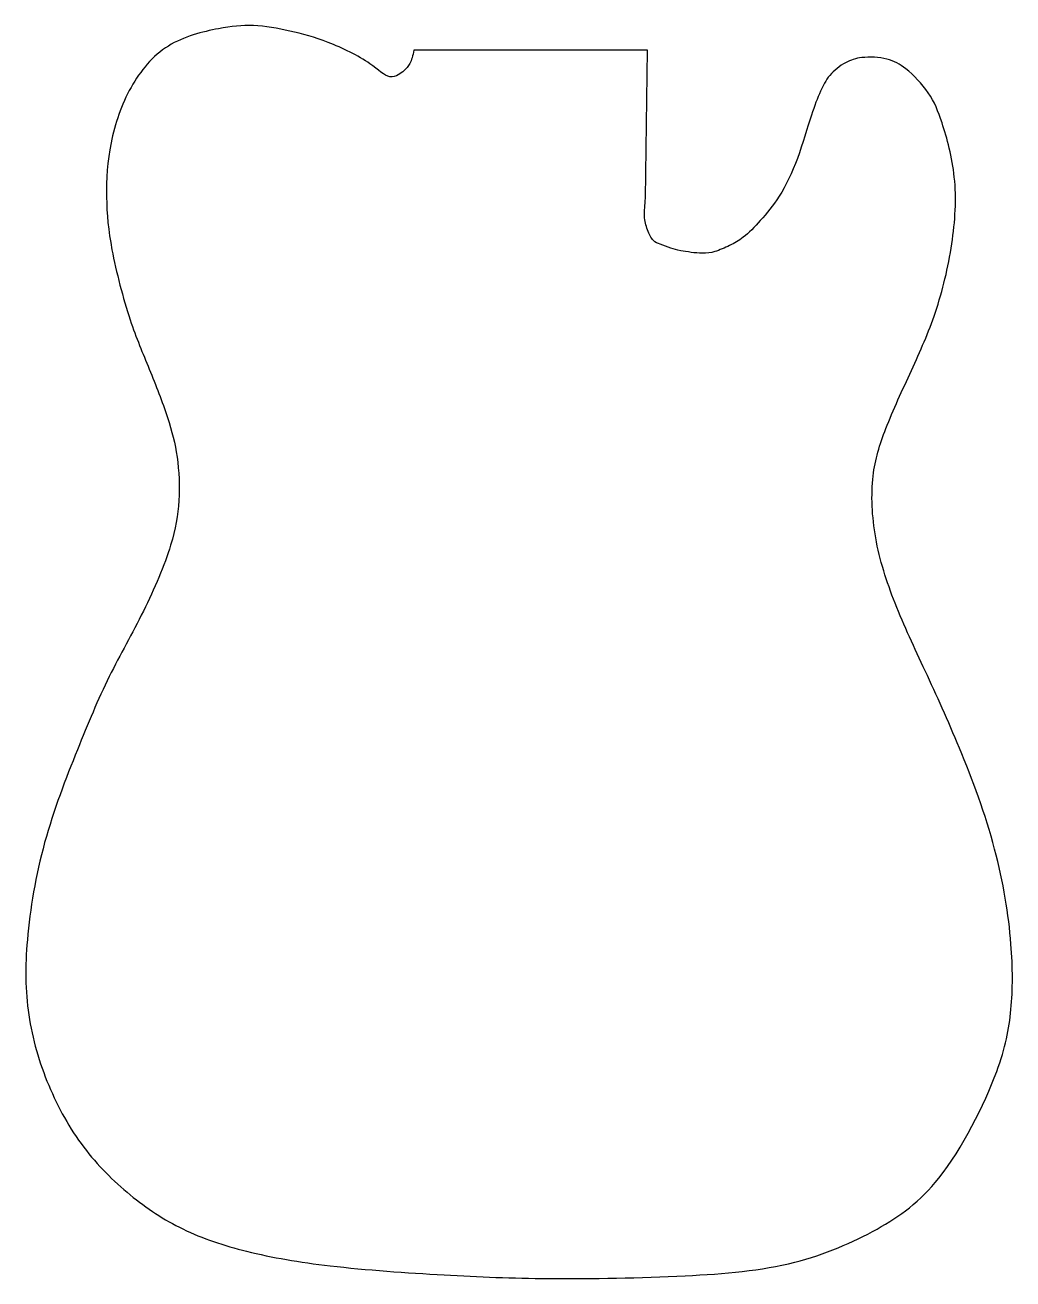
# Model space of a CAD drawing. Extents: x -349 to -106, y 9 to 316.
import ezdxf

# ---------------------------------------------------------------- set-up
doc = ezdxf.new("R2010")
doc.units = 0
doc.layers.add('MODELSKETCH_VISIBLE', color=7, linetype='CONTINUOUS')

msp = doc.modelspace()

# ---------------------------------------------------------------- linework, layer by layer
at = {"layer": 'MODELSKETCH_VISIBLE'}
for p, q in [((-195.93, 310.28), (-253.28, 310.28)), ((-196.46, 273.95), (-195.93, 310.28))]:
    msp.add_line(p, q, dxfattribs=at)
msp.add_open_spline([(-253.28, 310.28), (-253.5, 308.85), (-254.03, 307.04), (-255.58, 305.17), (-257.05, 304.2), (-259.53, 303.07), (-264.16, 307.63), (-274.32, 312.54), (-283.47, 315.07), (-292.74, 316.73), (-301.29, 315.75), (-314.46, 312.44), (-323.42, 301.48), (-328.16, 287.7), (-329, 274.08), (-327.74, 261.3), (-323.18, 243.89), (-318.25, 232.27), (-313.48, 220.19), (-311.03, 210.57), (-310.54, 199.42), (-312.46, 188.44), (-319.45, 172.1), (-328.4, 156.58), (-335.97, 138.34), (-344.64, 116.08), (-348.66, 92.14), (-348.62, 73.56), (-343.46, 55.93), (-334.93, 40.6), (-323.22, 28.89), (-310.14, 20.25), (-293.99, 14.89), (-273.6, 11.45), (-245.34, 9.48), (-220.26, 8.47), (-186.73, 9.07), (-160.1, 11.35), (-139.06, 20.39), (-123.14, 31.84), (-109.29, 59.23), (-106.31, 74.54), (-106.26, 91.36), (-109.97, 114.55), (-119.07, 138.9), (-127.63, 157.62), (-135.49, 174.3), (-140.6, 190.16), (-141.33, 205.85), (-137.73, 217.47), (-131.05, 231.86), (-124.81, 245.73), (-120.8, 262.65), (-119.77, 278.81), (-123.42, 292.32), (-126.43, 299.84), (-132.37, 305.95), (-136.92, 308.44), (-143.41, 308.74), (-147.38, 307.47), (-151.55, 304.23), (-153.59, 300.07), (-155.94, 294.12), (-158.88, 283.54), (-163.22, 274.34), (-168.05, 268.54), (-172.23, 264.18), (-175.65, 262.31), (-179.46, 260.67), (-182.45, 260.21), (-187.84, 260.98), (-190.08, 261.61), (-192.8, 262.63), (-194.67, 263.31), (-196.06, 266.21), (-196.95, 269.6), (-196.5, 272.22), (-196.46, 273.95)], degree=3, knots=[0, 0, 0, 0, 0.007248, 0.013084, 0.018261, 0.023975, 0.033407, 0.046683, 0.058905, 0.070647, 0.082127, 0.096211, 0.11066, 0.125528, 0.139794, 0.153893, 0.17036, 0.18447, 0.198366, 0.210717, 0.223514, 0.236546, 0.2529, 0.269534, 0.286832, 0.306034, 0.325281, 0.342052, 0.358623, 0.374944, 0.390739, 0.406083, 0.421983, 0.439824, 0.460499, 0.480347, 0.502924, 0.523268, 0.541507, 0.558836, 0.580144, 0.595619, 0.611268, 0.630269, 0.650297, 0.668075, 0.684758, 0.700741, 0.715962, 0.729536, 0.744967, 0.760326, 0.776561, 0.792397, 0.806816, 0.817959, 0.829056, 0.837979, 0.847669, 0.855681, 0.864409, 0.872692, 0.882505, 0.895542, 0.9081, 0.91883, 0.928279, 0.936007, 0.943766, 0.950713, 0.959672, 0.965856, 0.972353, 0.977745, 0.984502, 0.991759, 1, 1, 1, 1], dxfattribs=at)

doc.saveas('drawing.dxf')
